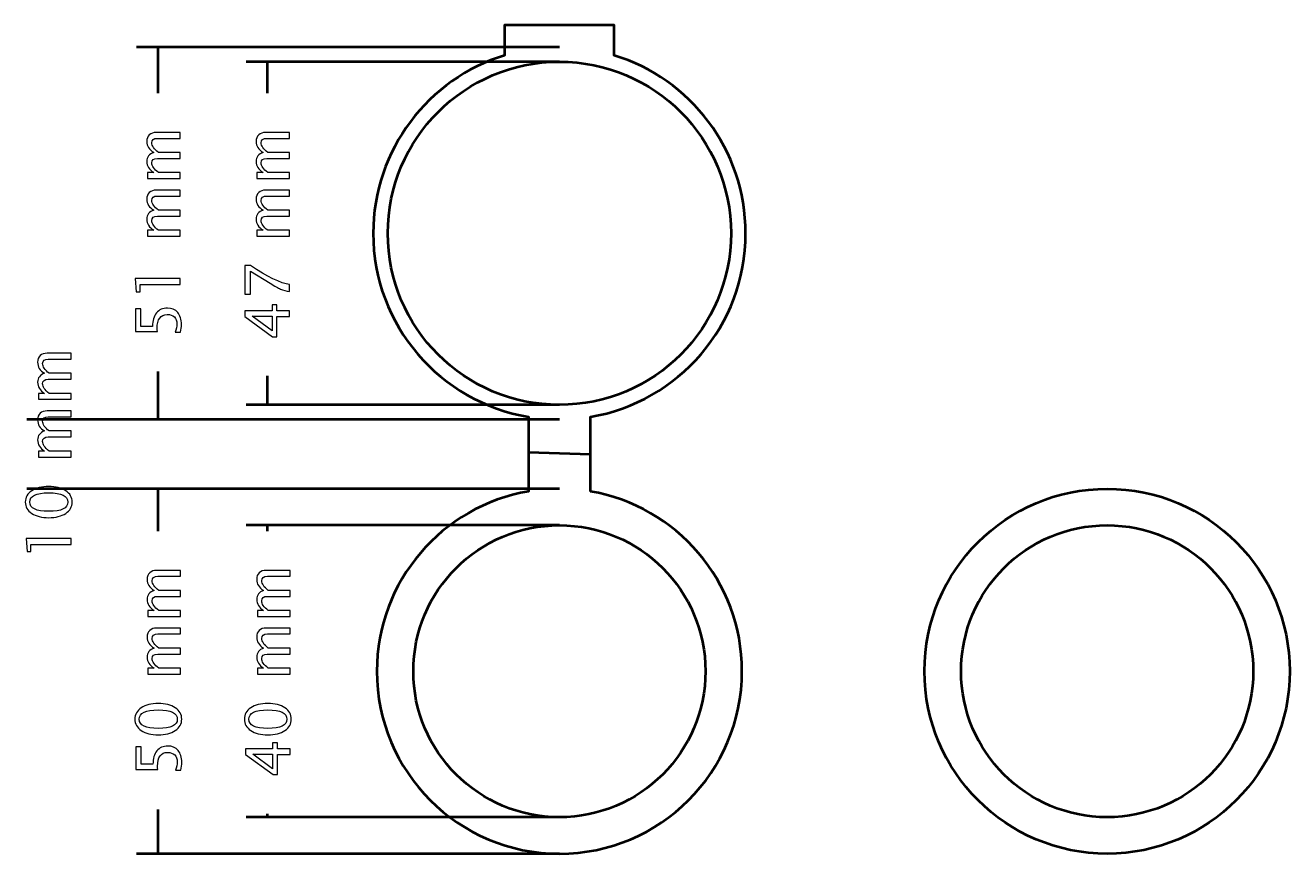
# Model space of a CAD drawing. Header units: centimetres. Extents: x -57 to 41, y -60 to 58.
# Drawn here: x -55.31 to -38, y -33.1 to -21.75 of the extents above; entities that cross this region are included whole.
import ezdxf

# ---------------------------------------------------------------- set-up
doc = ezdxf.new("R2010")
doc.units = ezdxf.units.CM
doc.header["$MEASUREMENT"] = 0
doc.layers.add('Layer 1', color=7, linetype='Continuous')

msp = doc.modelspace()

# ---------------------------------------------------------------- linework, layer by layer
at = {"layer": 'Layer 1', "lineweight": 53}
for centre, major_axis in [((-47.99999, -24.60001), (0, 2.35001)), ((-40.49999, -30.60001), (0, 2.50001)), ((-47.99999, -30.60001), (0, 2.00001)), ((-40.49999, -30.60001), (0, 2.00001))]:
    msp.add_ellipse(centre, major_axis=major_axis, ratio=1, dxfattribs=at)
msp.add_open_spline([(-47.575, -28.13614), (-46.39675, -28.33795), (-45.5, -29.36418), (-45.5, -30.6), (-45.5, -30.6), (-45.5, -31.98071), (-46.61929, -33.1), (-48, -33.1), (-48, -33.1), (-49.38071, -33.1), (-50.5, -31.98071), (-50.5, -30.6), (-50.5, -30.6), (-50.5, -29.36418), (-49.60325, -28.33795), (-48.425, -28.13614), (-48.425, -28.13614), (-48.425, -28.13614), (-48.425, -27.11454), (-48.425, -27.11454), (-48.425, -27.11454), (-49.631, -26.91218), (-50.55, -25.8635), (-50.55, -24.6), (-50.55, -24.6), (-50.55, -23.45271), (-49.79228, -22.48247), (-48.75, -22.16218), (-48.75, -22.16218), (-48.75, -22.16218), (-48.75, -21.75), (-48.75, -21.75), (-48.75, -21.75), (-48.75, -21.75), (-47.25, -21.75), (-47.25, -21.75), (-47.25, -21.75), (-47.25, -21.75), (-47.25, -22.16218), (-47.25, -22.16218), (-47.25, -22.16218), (-46.20772, -22.48247), (-45.45, -23.45271), (-45.45, -24.6), (-45.45, -24.6), (-45.45, -25.8635), (-46.369, -26.91218), (-47.575, -27.11454), (-47.575, -27.11454), (-47.575, -27.11454), (-47.575, -28.13614), (-47.575, -28.13614)], degree=3, knots=[0, 0, 0, 0, 0.07142857, 0.07142857, 0.07142857, 0.07142857, 0.14285714, 0.14285714, 0.14285714, 0.14285714, 0.21428571, 0.21428571, 0.21428571, 0.21428571, 0.28571429, 0.28571429, 0.28571429, 0.28571429, 0.35714286, 0.35714286, 0.35714286, 0.35714286, 0.42857143, 0.42857143, 0.42857143, 0.42857143, 0.5, 0.5, 0.5, 0.5, 0.57142857, 0.57142857, 0.57142857, 0.57142857, 0.64285714, 0.64285714, 0.64285714, 0.64285714, 0.71428571, 0.71428571, 0.71428571, 0.71428571, 0.78571429, 0.78571429, 0.78571429, 0.78571429, 0.85714286, 0.85714286, 0.85714286, 0.85714286, 1, 1, 1, 1], dxfattribs=at)
for points in [[(-48, -22.05), (-48, -22.05), (-53.79106, -22.05), (-53.79106, -22.05)], [(-53.5, -22.05), (-53.5, -22.05), (-53.5, -22.68137), (-53.5, -22.68137)], [(-48, -22.25), (-48, -22.25), (-52.29106, -22.25), (-52.29106, -22.25)], [(-52, -22.25), (-52, -22.25), (-52, -22.68137), (-52, -22.68137)], [(-53.5, -26.49296), (-53.5, -26.49296), (-53.5, -27.15), (-53.5, -27.15)], [(-52, -26.55307), (-52, -26.55307), (-52, -26.95), (-52, -26.95)], [(-48, -26.95), (-48, -26.95), (-52.29106, -26.95), (-52.29106, -26.95)], [(-48, -27.15), (-48, -27.15), (-55.29106, -27.15), (-55.29106, -27.15)], [(-55, -27.15), (-55, -27.15), (-55, -27.15), (-55, -27.15)], [(-48, -27.15), (-48, -27.15), (-53.79106, -27.15), (-53.79106, -27.15)], [(-48.425, -27.6), (-48.425, -27.6), (-47.575, -27.62534), (-47.575, -27.62534)], [(-48, -28.1), (-48, -28.1), (-55.29106, -28.1), (-55.29106, -28.1)], [(-55, -28.1), (-55, -28.1), (-55, -28.1), (-55, -28.1)], [(-48, -28.1), (-48, -28.1), (-53.79106, -28.1), (-53.79106, -28.1)], [(-53.5, -28.1), (-53.5, -28.1), (-53.5, -28.68137), (-53.5, -28.68137)], [(-48, -28.6), (-48, -28.6), (-52.29106, -28.6), (-52.29106, -28.6)], [(-52, -28.6), (-52, -28.6), (-52, -28.68137), (-52, -28.68137)], [(-53.5, -32.49296), (-53.5, -32.49296), (-53.5, -33.1), (-53.5, -33.1)], [(-48, -32.6), (-48, -32.6), (-52.29106, -32.6), (-52.29106, -32.6)], [(-52, -32.55307), (-52, -32.55307), (-52, -32.6), (-52, -32.6)], [(-48, -33.1), (-48, -33.1), (-53.79106, -33.1), (-53.79106, -33.1)]]:
    msp.add_open_spline(points, degree=3, dxfattribs=at)
at = {"layer": 'Layer 1'}
for points, knots in [([(-53.19139, -23.84943), (-53.19139, -23.84943), (-53.64013, -23.84943), (-53.64013, -23.84943), (-53.64013, -23.84943), (-53.64013, -23.84943), (-53.64013, -23.76815), (-53.64013, -23.76815), (-53.64013, -23.76815), (-53.64013, -23.76815), (-53.55532, -23.76815), (-53.55532, -23.76815), (-53.55532, -23.76815), (-53.61811, -23.7285), (-53.64944, -23.6777), (-53.64944, -23.61547), (-53.64944, -23.61547), (-53.64944, -23.55549), (-53.61811, -23.51471), (-53.55532, -23.49298), (-53.55532, -23.49298), (-53.61868, -23.45446), (-53.65029, -23.40422), (-53.65029, -23.34256), (-53.65029, -23.34256), (-53.65029, -23.30319), (-53.63871, -23.27257), (-53.61543, -23.25069), (-53.61543, -23.25069), (-53.59215, -23.22882), (-53.55955, -23.21781), (-53.51764, -23.21781), (-53.51764, -23.21781), (-53.51764, -23.21781), (-53.19139, -23.21781), (-53.19139, -23.21781), (-53.19139, -23.21781), (-53.19139, -23.21781), (-53.19139, -23.29909), (-53.19139, -23.29909), (-53.19139, -23.29909), (-53.19139, -23.29909), (-53.50423, -23.29909), (-53.50423, -23.29909), (-53.50423, -23.29909), (-53.55532, -23.29909), (-53.58086, -23.31941), (-53.58086, -23.36005), (-53.58086, -23.36005), (-53.58086, -23.40225), (-53.55108, -23.44656), (-53.49139, -23.49298), (-53.49139, -23.49298), (-53.49139, -23.49298), (-53.19139, -23.49298), (-53.19139, -23.49298), (-53.19139, -23.49298), (-53.19139, -23.49298), (-53.19139, -23.57426), (-53.19139, -23.57426), (-53.19139, -23.57426), (-53.19139, -23.57426), (-53.50452, -23.57426), (-53.50452, -23.57426), (-53.50452, -23.57426), (-53.55602, -23.57426), (-53.5817, -23.59486), (-53.5817, -23.63621), (-53.5817, -23.63621), (-53.5817, -23.67727), (-53.55179, -23.7213), (-53.49182, -23.76815), (-53.49182, -23.76815), (-53.49182, -23.76815), (-53.19139, -23.76815), (-53.19139, -23.76815), (-53.19139, -23.76815), (-53.19139, -23.76815), (-53.19139, -23.84943), (-53.19139, -23.84943)], [0, 0, 0, 0, 0.04761905, 0.04761905, 0.04761905, 0.04761905, 0.0952381, 0.0952381, 0.0952381, 0.0952381, 0.14285714, 0.14285714, 0.14285714, 0.14285714, 0.19047619, 0.19047619, 0.19047619, 0.19047619, 0.23809524, 0.23809524, 0.23809524, 0.23809524, 0.28571429, 0.28571429, 0.28571429, 0.28571429, 0.33333333, 0.33333333, 0.33333333, 0.33333333, 0.38095238, 0.38095238, 0.38095238, 0.38095238, 0.42857143, 0.42857143, 0.42857143, 0.42857143, 0.47619048, 0.47619048, 0.47619048, 0.47619048, 0.52380952, 0.52380952, 0.52380952, 0.52380952, 0.57142857, 0.57142857, 0.57142857, 0.57142857, 0.61904762, 0.61904762, 0.61904762, 0.61904762, 0.66666667, 0.66666667, 0.66666667, 0.66666667, 0.71428571, 0.71428571, 0.71428571, 0.71428571, 0.76190476, 0.76190476, 0.76190476, 0.76190476, 0.80952381, 0.80952381, 0.80952381, 0.80952381, 0.85714286, 0.85714286, 0.85714286, 0.85714286, 0.9047619, 0.9047619, 0.9047619, 0.9047619, 1, 1, 1, 1]), ([(-51.69393, -23.84943), (-51.69393, -23.84943), (-52.14267, -23.84943), (-52.14267, -23.84943), (-52.14267, -23.84943), (-52.14267, -23.84943), (-52.14267, -23.76815), (-52.14267, -23.76815), (-52.14267, -23.76815), (-52.14267, -23.76815), (-52.05786, -23.76815), (-52.05786, -23.76815), (-52.05786, -23.76815), (-52.12065, -23.7285), (-52.15198, -23.6777), (-52.15198, -23.61547), (-52.15198, -23.61547), (-52.15198, -23.55549), (-52.12065, -23.51471), (-52.05786, -23.49298), (-52.05786, -23.49298), (-52.12122, -23.45446), (-52.15283, -23.40422), (-52.15283, -23.34256), (-52.15283, -23.34256), (-52.15283, -23.30319), (-52.14125, -23.27257), (-52.11797, -23.25069), (-52.11797, -23.25069), (-52.09469, -23.22882), (-52.06209, -23.21781), (-52.02018, -23.21781), (-52.02018, -23.21781), (-52.02018, -23.21781), (-51.69393, -23.21781), (-51.69393, -23.21781), (-51.69393, -23.21781), (-51.69393, -23.21781), (-51.69393, -23.29909), (-51.69393, -23.29909), (-51.69393, -23.29909), (-51.69393, -23.29909), (-52.00677, -23.29909), (-52.00677, -23.29909), (-52.00677, -23.29909), (-52.05786, -23.29909), (-52.0834, -23.31941), (-52.0834, -23.36005), (-52.0834, -23.36005), (-52.0834, -23.40225), (-52.05362, -23.44656), (-51.99393, -23.49298), (-51.99393, -23.49298), (-51.99393, -23.49298), (-51.69393, -23.49298), (-51.69393, -23.49298), (-51.69393, -23.49298), (-51.69393, -23.49298), (-51.69393, -23.57426), (-51.69393, -23.57426), (-51.69393, -23.57426), (-51.69393, -23.57426), (-52.00706, -23.57426), (-52.00706, -23.57426), (-52.00706, -23.57426), (-52.05856, -23.57426), (-52.08424, -23.59486), (-52.08424, -23.63621), (-52.08424, -23.63621), (-52.08424, -23.67727), (-52.05433, -23.7213), (-51.99436, -23.76815), (-51.99436, -23.76815), (-51.99436, -23.76815), (-51.69393, -23.76815), (-51.69393, -23.76815), (-51.69393, -23.76815), (-51.69393, -23.76815), (-51.69393, -23.84943), (-51.69393, -23.84943)], [0, 0, 0, 0, 0.04761905, 0.04761905, 0.04761905, 0.04761905, 0.0952381, 0.0952381, 0.0952381, 0.0952381, 0.14285714, 0.14285714, 0.14285714, 0.14285714, 0.19047619, 0.19047619, 0.19047619, 0.19047619, 0.23809524, 0.23809524, 0.23809524, 0.23809524, 0.28571429, 0.28571429, 0.28571429, 0.28571429, 0.33333333, 0.33333333, 0.33333333, 0.33333333, 0.38095238, 0.38095238, 0.38095238, 0.38095238, 0.42857143, 0.42857143, 0.42857143, 0.42857143, 0.47619048, 0.47619048, 0.47619048, 0.47619048, 0.52380952, 0.52380952, 0.52380952, 0.52380952, 0.57142857, 0.57142857, 0.57142857, 0.57142857, 0.61904762, 0.61904762, 0.61904762, 0.61904762, 0.66666667, 0.66666667, 0.66666667, 0.66666667, 0.71428571, 0.71428571, 0.71428571, 0.71428571, 0.76190476, 0.76190476, 0.76190476, 0.76190476, 0.80952381, 0.80952381, 0.80952381, 0.80952381, 0.85714286, 0.85714286, 0.85714286, 0.85714286, 0.9047619, 0.9047619, 0.9047619, 0.9047619, 1, 1, 1, 1]), ([(-53.19139, -24.63994), (-53.19139, -24.63994), (-53.64013, -24.63994), (-53.64013, -24.63994), (-53.64013, -24.63994), (-53.64013, -24.63994), (-53.64013, -24.55866), (-53.64013, -24.55866), (-53.64013, -24.55866), (-53.64013, -24.55866), (-53.55532, -24.55866), (-53.55532, -24.55866), (-53.55532, -24.55866), (-53.61811, -24.51901), (-53.64944, -24.46821), (-53.64944, -24.40598), (-53.64944, -24.40598), (-53.64944, -24.346), (-53.61811, -24.30522), (-53.55532, -24.28349), (-53.55532, -24.28349), (-53.61868, -24.24497), (-53.65029, -24.19473), (-53.65029, -24.13307), (-53.65029, -24.13307), (-53.65029, -24.0937), (-53.63871, -24.06308), (-53.61543, -24.0412), (-53.61543, -24.0412), (-53.59215, -24.01933), (-53.55955, -24.00832), (-53.51764, -24.00832), (-53.51764, -24.00832), (-53.51764, -24.00832), (-53.19139, -24.00832), (-53.19139, -24.00832), (-53.19139, -24.00832), (-53.19139, -24.00832), (-53.19139, -24.0896), (-53.19139, -24.0896), (-53.19139, -24.0896), (-53.19139, -24.0896), (-53.50423, -24.0896), (-53.50423, -24.0896), (-53.50423, -24.0896), (-53.55532, -24.0896), (-53.58086, -24.10992), (-53.58086, -24.15056), (-53.58086, -24.15056), (-53.58086, -24.19276), (-53.55108, -24.23707), (-53.49139, -24.28349), (-53.49139, -24.28349), (-53.49139, -24.28349), (-53.19139, -24.28349), (-53.19139, -24.28349), (-53.19139, -24.28349), (-53.19139, -24.28349), (-53.19139, -24.36477), (-53.19139, -24.36477), (-53.19139, -24.36477), (-53.19139, -24.36477), (-53.50452, -24.36477), (-53.50452, -24.36477), (-53.50452, -24.36477), (-53.55602, -24.36477), (-53.5817, -24.38537), (-53.5817, -24.42672), (-53.5817, -24.42672), (-53.5817, -24.46778), (-53.55179, -24.51181), (-53.49182, -24.55866), (-53.49182, -24.55866), (-53.49182, -24.55866), (-53.19139, -24.55866), (-53.19139, -24.55866), (-53.19139, -24.55866), (-53.19139, -24.55866), (-53.19139, -24.63994), (-53.19139, -24.63994)], [0, 0, 0, 0, 0.04761905, 0.04761905, 0.04761905, 0.04761905, 0.0952381, 0.0952381, 0.0952381, 0.0952381, 0.14285714, 0.14285714, 0.14285714, 0.14285714, 0.19047619, 0.19047619, 0.19047619, 0.19047619, 0.23809524, 0.23809524, 0.23809524, 0.23809524, 0.28571429, 0.28571429, 0.28571429, 0.28571429, 0.33333333, 0.33333333, 0.33333333, 0.33333333, 0.38095238, 0.38095238, 0.38095238, 0.38095238, 0.42857143, 0.42857143, 0.42857143, 0.42857143, 0.47619048, 0.47619048, 0.47619048, 0.47619048, 0.52380952, 0.52380952, 0.52380952, 0.52380952, 0.57142857, 0.57142857, 0.57142857, 0.57142857, 0.61904762, 0.61904762, 0.61904762, 0.61904762, 0.66666667, 0.66666667, 0.66666667, 0.66666667, 0.71428571, 0.71428571, 0.71428571, 0.71428571, 0.76190476, 0.76190476, 0.76190476, 0.76190476, 0.80952381, 0.80952381, 0.80952381, 0.80952381, 0.85714286, 0.85714286, 0.85714286, 0.85714286, 0.9047619, 0.9047619, 0.9047619, 0.9047619, 1, 1, 1, 1]), ([(-51.69393, -24.63994), (-51.69393, -24.63994), (-52.14267, -24.63994), (-52.14267, -24.63994), (-52.14267, -24.63994), (-52.14267, -24.63994), (-52.14267, -24.55866), (-52.14267, -24.55866), (-52.14267, -24.55866), (-52.14267, -24.55866), (-52.05786, -24.55866), (-52.05786, -24.55866), (-52.05786, -24.55866), (-52.12065, -24.51901), (-52.15198, -24.46821), (-52.15198, -24.40598), (-52.15198, -24.40598), (-52.15198, -24.346), (-52.12065, -24.30522), (-52.05786, -24.28349), (-52.05786, -24.28349), (-52.12122, -24.24497), (-52.15283, -24.19473), (-52.15283, -24.13307), (-52.15283, -24.13307), (-52.15283, -24.0937), (-52.14125, -24.06308), (-52.11797, -24.0412), (-52.11797, -24.0412), (-52.09469, -24.01933), (-52.06209, -24.00832), (-52.02018, -24.00832), (-52.02018, -24.00832), (-52.02018, -24.00832), (-51.69393, -24.00832), (-51.69393, -24.00832), (-51.69393, -24.00832), (-51.69393, -24.00832), (-51.69393, -24.0896), (-51.69393, -24.0896), (-51.69393, -24.0896), (-51.69393, -24.0896), (-52.00677, -24.0896), (-52.00677, -24.0896), (-52.00677, -24.0896), (-52.05786, -24.0896), (-52.0834, -24.10992), (-52.0834, -24.15056), (-52.0834, -24.15056), (-52.0834, -24.19276), (-52.05362, -24.23707), (-51.99393, -24.28349), (-51.99393, -24.28349), (-51.99393, -24.28349), (-51.69393, -24.28349), (-51.69393, -24.28349), (-51.69393, -24.28349), (-51.69393, -24.28349), (-51.69393, -24.36477), (-51.69393, -24.36477), (-51.69393, -24.36477), (-51.69393, -24.36477), (-52.00706, -24.36477), (-52.00706, -24.36477), (-52.00706, -24.36477), (-52.05856, -24.36477), (-52.08424, -24.38537), (-52.08424, -24.42672), (-52.08424, -24.42672), (-52.08424, -24.46778), (-52.05433, -24.51181), (-51.99436, -24.55866), (-51.99436, -24.55866), (-51.99436, -24.55866), (-51.69393, -24.55866), (-51.69393, -24.55866), (-51.69393, -24.55866), (-51.69393, -24.55866), (-51.69393, -24.63994), (-51.69393, -24.63994)], [0, 0, 0, 0, 0.04761905, 0.04761905, 0.04761905, 0.04761905, 0.0952381, 0.0952381, 0.0952381, 0.0952381, 0.14285714, 0.14285714, 0.14285714, 0.14285714, 0.19047619, 0.19047619, 0.19047619, 0.19047619, 0.23809524, 0.23809524, 0.23809524, 0.23809524, 0.28571429, 0.28571429, 0.28571429, 0.28571429, 0.33333333, 0.33333333, 0.33333333, 0.33333333, 0.38095238, 0.38095238, 0.38095238, 0.38095238, 0.42857143, 0.42857143, 0.42857143, 0.42857143, 0.47619048, 0.47619048, 0.47619048, 0.47619048, 0.52380952, 0.52380952, 0.52380952, 0.52380952, 0.57142857, 0.57142857, 0.57142857, 0.57142857, 0.61904762, 0.61904762, 0.61904762, 0.61904762, 0.66666667, 0.66666667, 0.66666667, 0.66666667, 0.71428571, 0.71428571, 0.71428571, 0.71428571, 0.76190476, 0.76190476, 0.76190476, 0.76190476, 0.80952381, 0.80952381, 0.80952381, 0.80952381, 0.85714286, 0.85714286, 0.85714286, 0.85714286, 0.9047619, 0.9047619, 0.9047619, 0.9047619, 1, 1, 1, 1]), ([(-51.69393, -25.39743), (-51.74163, -25.38953), (-51.78297, -25.3781), (-51.81768, -25.36342), (-51.81768, -25.36342), (-51.8524, -25.34875), (-51.90009, -25.32264), (-51.96091, -25.28539), (-51.96091, -25.28539), (-51.96091, -25.28539), (-52.22987, -25.11888), (-52.22987, -25.11888), (-52.22987, -25.11888), (-52.22987, -25.11888), (-52.22987, -25.43299), (-52.22987, -25.43299), (-52.22987, -25.43299), (-52.22987, -25.43299), (-52.30607, -25.43299), (-52.30607, -25.43299), (-52.30607, -25.43299), (-52.30607, -25.43299), (-52.30607, -25.04013), (-52.30607, -25.04013), (-52.30607, -25.04013), (-52.30607, -25.04013), (-52.22987, -25.04013), (-52.22987, -25.04013), (-52.22987, -25.04013), (-51.99845, -25.19691), (-51.8198, -25.28468), (-51.69393, -25.30345), (-51.69393, -25.30345), (-51.69393, -25.30345), (-51.69393, -25.39743), (-51.69393, -25.39743)], [0, 0, 0, 0, 0.1, 0.1, 0.1, 0.1, 0.2, 0.2, 0.2, 0.2, 0.3, 0.3, 0.3, 0.3, 0.4, 0.4, 0.4, 0.4, 0.5, 0.5, 0.5, 0.5, 0.6, 0.6, 0.6, 0.6, 0.7, 0.7, 0.7, 0.7, 0.8, 0.8, 0.8, 0.8, 1, 1, 1, 1]), ([(-53.19139, -25.3026), (-53.19139, -25.3026), (-53.74257, -25.3026), (-53.74257, -25.3026), (-53.74257, -25.3026), (-53.74257, -25.3026), (-53.74257, -25.39997), (-53.74257, -25.39997), (-53.74257, -25.39997), (-53.74257, -25.39997), (-53.79337, -25.39997), (-53.79337, -25.39997), (-53.79337, -25.39997), (-53.79337, -25.39997), (-53.80861, -25.22132), (-53.80861, -25.22132), (-53.80861, -25.22132), (-53.80861, -25.22132), (-53.19139, -25.22132), (-53.19139, -25.22132), (-53.19139, -25.22132), (-53.19139, -25.22132), (-53.19139, -25.3026), (-53.19139, -25.3026)], [0, 0, 0, 0, 0.14285714, 0.14285714, 0.14285714, 0.14285714, 0.28571429, 0.28571429, 0.28571429, 0.28571429, 0.42857143, 0.42857143, 0.42857143, 0.42857143, 0.57142857, 0.57142857, 0.57142857, 0.57142857, 0.71428571, 0.71428571, 0.71428571, 0.71428571, 1, 1, 1, 1]), ([(-51.69393, -25.74062), (-51.69393, -25.74062), (-51.8675, -25.74062), (-51.8675, -25.74062), (-51.8675, -25.74062), (-51.8675, -25.74062), (-51.8675, -26.01663), (-51.8675, -26.01663), (-51.8675, -26.01663), (-51.8675, -26.01663), (-51.9293, -26.01663), (-51.9293, -26.01663), (-51.9293, -26.01663), (-51.9293, -26.01663), (-52.30607, -25.74062), (-52.30607, -25.74062), (-52.30607, -25.74062), (-52.30607, -25.74062), (-52.30607, -25.66442), (-52.30607, -25.66442), (-52.30607, -25.66442), (-52.30607, -25.66442), (-51.93438, -25.66442), (-51.93438, -25.66442), (-51.93438, -25.66442), (-51.93438, -25.66442), (-51.93438, -25.58229), (-51.93438, -25.58229), (-51.93438, -25.58229), (-51.93438, -25.58229), (-51.8675, -25.58229), (-51.8675, -25.58229), (-51.8675, -25.58229), (-51.8675, -25.58229), (-51.8675, -25.66442), (-51.8675, -25.66442), (-51.8675, -25.66442), (-51.8675, -25.66442), (-51.69393, -25.66442), (-51.69393, -25.66442), (-51.69393, -25.66442), (-51.69393, -25.66442), (-51.69393, -25.74062), (-51.69393, -25.74062)], [0, 0, 0, 0, 0.08333333, 0.08333333, 0.08333333, 0.08333333, 0.16666667, 0.16666667, 0.16666667, 0.16666667, 0.25, 0.25, 0.25, 0.25, 0.33333333, 0.33333333, 0.33333333, 0.33333333, 0.41666667, 0.41666667, 0.41666667, 0.41666667, 0.5, 0.5, 0.5, 0.5, 0.58333333, 0.58333333, 0.58333333, 0.58333333, 0.66666667, 0.66666667, 0.66666667, 0.66666667, 0.75, 0.75, 0.75, 0.75, 0.83333333, 0.83333333, 0.83333333, 0.83333333, 1, 1, 1, 1]), ([(-53.18885, -25.95652), (-53.18885, -25.95652), (-53.26166, -25.95652), (-53.26166, -25.95652), (-53.26166, -25.95652), (-53.24529, -25.91602), (-53.23711, -25.87763), (-53.23711, -25.84095), (-53.23711, -25.84095), (-53.23711, -25.80087), (-53.24896, -25.76926), (-53.27267, -25.74626), (-53.27267, -25.74626), (-53.29638, -25.72326), (-53.32897, -25.71183), (-53.37046, -25.71183), (-53.37046, -25.71183), (-53.41505, -25.71183), (-53.4492, -25.72806), (-53.47277, -25.76051), (-53.47277, -25.76051), (-53.49633, -25.79297), (-53.50804, -25.83996), (-53.50804, -25.90134), (-53.50804, -25.90134), (-53.50804, -25.91559), (-53.50706, -25.93069), (-53.50508, -25.94636), (-53.50508, -25.94636), (-53.50508, -25.94636), (-53.80353, -25.94636), (-53.80353, -25.94636), (-53.80353, -25.94636), (-53.80353, -25.94636), (-53.80353, -25.63647), (-53.80353, -25.63647), (-53.80353, -25.63647), (-53.80353, -25.63647), (-53.73241, -25.63647), (-53.73241, -25.63647), (-53.73241, -25.63647), (-53.73241, -25.63647), (-53.73241, -25.87524), (-53.73241, -25.87524), (-53.73241, -25.87524), (-53.73241, -25.87524), (-53.5707, -25.87524), (-53.5707, -25.87524), (-53.5707, -25.87524), (-53.5707, -25.7965), (-53.55264, -25.73511), (-53.51651, -25.69094), (-53.51651, -25.69094), (-53.48053, -25.64678), (-53.43057, -25.62462), (-53.36665, -25.62462), (-53.36665, -25.62462), (-53.3071, -25.62462), (-53.26053, -25.64466), (-53.22681, -25.68474), (-53.22681, -25.68474), (-53.19308, -25.72481), (-53.17615, -25.78013), (-53.17615, -25.85068), (-53.17615, -25.85068), (-53.17615, -25.88215), (-53.18038, -25.91743), (-53.18885, -25.95652)], [0, 0, 0, 0, 0.05555556, 0.05555556, 0.05555556, 0.05555556, 0.11111111, 0.11111111, 0.11111111, 0.11111111, 0.16666667, 0.16666667, 0.16666667, 0.16666667, 0.22222222, 0.22222222, 0.22222222, 0.22222222, 0.27777778, 0.27777778, 0.27777778, 0.27777778, 0.33333333, 0.33333333, 0.33333333, 0.33333333, 0.38888889, 0.38888889, 0.38888889, 0.38888889, 0.44444444, 0.44444444, 0.44444444, 0.44444444, 0.5, 0.5, 0.5, 0.5, 0.55555556, 0.55555556, 0.55555556, 0.55555556, 0.61111111, 0.61111111, 0.61111111, 0.61111111, 0.66666667, 0.66666667, 0.66666667, 0.66666667, 0.72222222, 0.72222222, 0.72222222, 0.72222222, 0.77777778, 0.77777778, 0.77777778, 0.77777778, 0.83333333, 0.83333333, 0.83333333, 0.83333333, 0.88888889, 0.88888889, 0.88888889, 0.88888889, 1, 1, 1, 1]), ([(-51.93438, -25.93634), (-51.93438, -25.93634), (-51.93438, -25.73554), (-51.93438, -25.73554), (-51.93438, -25.73554), (-51.93438, -25.73554), (-52.2056, -25.73554), (-52.2056, -25.73554), (-52.2056, -25.73554), (-52.2056, -25.73554), (-51.93438, -25.93634), (-51.93438, -25.93634)], [0, 0, 0, 0, 0.25, 0.25, 0.25, 0.25, 0.5, 0.5, 0.5, 0.5, 1, 1, 1, 1]), ([(-54.68631, -26.87443), (-54.68631, -26.87443), (-55.13505, -26.87443), (-55.13505, -26.87443), (-55.13505, -26.87443), (-55.13505, -26.87443), (-55.13505, -26.79315), (-55.13505, -26.79315), (-55.13505, -26.79315), (-55.13505, -26.79315), (-55.05024, -26.79315), (-55.05024, -26.79315), (-55.05024, -26.79315), (-55.11303, -26.7535), (-55.14436, -26.7027), (-55.14436, -26.64047), (-55.14436, -26.64047), (-55.14436, -26.58049), (-55.11303, -26.53971), (-55.05024, -26.51798), (-55.05024, -26.51798), (-55.1136, -26.47946), (-55.14521, -26.42922), (-55.14521, -26.36756), (-55.14521, -26.36756), (-55.14521, -26.32819), (-55.13363, -26.29757), (-55.11035, -26.27569), (-55.11035, -26.27569), (-55.08707, -26.25382), (-55.05447, -26.24281), (-55.01256, -26.24281), (-55.01256, -26.24281), (-55.01256, -26.24281), (-54.68631, -26.24281), (-54.68631, -26.24281), (-54.68631, -26.24281), (-54.68631, -26.24281), (-54.68631, -26.32409), (-54.68631, -26.32409), (-54.68631, -26.32409), (-54.68631, -26.32409), (-54.99915, -26.32409), (-54.99915, -26.32409), (-54.99915, -26.32409), (-55.05024, -26.32409), (-55.07578, -26.34441), (-55.07578, -26.38505), (-55.07578, -26.38505), (-55.07578, -26.42725), (-55.046, -26.47156), (-54.98631, -26.51798), (-54.98631, -26.51798), (-54.98631, -26.51798), (-54.68631, -26.51798), (-54.68631, -26.51798), (-54.68631, -26.51798), (-54.68631, -26.51798), (-54.68631, -26.59926), (-54.68631, -26.59926), (-54.68631, -26.59926), (-54.68631, -26.59926), (-54.99944, -26.59926), (-54.99944, -26.59926), (-54.99944, -26.59926), (-55.05094, -26.59926), (-55.07662, -26.61986), (-55.07662, -26.66121), (-55.07662, -26.66121), (-55.07662, -26.70227), (-55.04671, -26.7463), (-54.98674, -26.79315), (-54.98674, -26.79315), (-54.98674, -26.79315), (-54.68631, -26.79315), (-54.68631, -26.79315), (-54.68631, -26.79315), (-54.68631, -26.79315), (-54.68631, -26.87443), (-54.68631, -26.87443)], [0, 0, 0, 0, 0.04761905, 0.04761905, 0.04761905, 0.04761905, 0.0952381, 0.0952381, 0.0952381, 0.0952381, 0.14285714, 0.14285714, 0.14285714, 0.14285714, 0.19047619, 0.19047619, 0.19047619, 0.19047619, 0.23809524, 0.23809524, 0.23809524, 0.23809524, 0.28571429, 0.28571429, 0.28571429, 0.28571429, 0.33333333, 0.33333333, 0.33333333, 0.33333333, 0.38095238, 0.38095238, 0.38095238, 0.38095238, 0.42857143, 0.42857143, 0.42857143, 0.42857143, 0.47619048, 0.47619048, 0.47619048, 0.47619048, 0.52380952, 0.52380952, 0.52380952, 0.52380952, 0.57142857, 0.57142857, 0.57142857, 0.57142857, 0.61904762, 0.61904762, 0.61904762, 0.61904762, 0.66666667, 0.66666667, 0.66666667, 0.66666667, 0.71428571, 0.71428571, 0.71428571, 0.71428571, 0.76190476, 0.76190476, 0.76190476, 0.76190476, 0.80952381, 0.80952381, 0.80952381, 0.80952381, 0.85714286, 0.85714286, 0.85714286, 0.85714286, 0.9047619, 0.9047619, 0.9047619, 0.9047619, 1, 1, 1, 1]), ([(-54.68631, -27.66494), (-54.68631, -27.66494), (-55.13505, -27.66494), (-55.13505, -27.66494), (-55.13505, -27.66494), (-55.13505, -27.66494), (-55.13505, -27.58366), (-55.13505, -27.58366), (-55.13505, -27.58366), (-55.13505, -27.58366), (-55.05024, -27.58366), (-55.05024, -27.58366), (-55.05024, -27.58366), (-55.11303, -27.54401), (-55.14436, -27.49321), (-55.14436, -27.43098), (-55.14436, -27.43098), (-55.14436, -27.371), (-55.11303, -27.33022), (-55.05024, -27.30849), (-55.05024, -27.30849), (-55.1136, -27.26997), (-55.14521, -27.21973), (-55.14521, -27.15807), (-55.14521, -27.15807), (-55.14521, -27.1187), (-55.13363, -27.08808), (-55.11035, -27.0662), (-55.11035, -27.0662), (-55.08707, -27.04433), (-55.05447, -27.03332), (-55.01256, -27.03332), (-55.01256, -27.03332), (-55.01256, -27.03332), (-54.68631, -27.03332), (-54.68631, -27.03332), (-54.68631, -27.03332), (-54.68631, -27.03332), (-54.68631, -27.1146), (-54.68631, -27.1146), (-54.68631, -27.1146), (-54.68631, -27.1146), (-54.99915, -27.1146), (-54.99915, -27.1146), (-54.99915, -27.1146), (-55.05024, -27.1146), (-55.07578, -27.13492), (-55.07578, -27.17556), (-55.07578, -27.17556), (-55.07578, -27.21776), (-55.046, -27.26207), (-54.98631, -27.30849), (-54.98631, -27.30849), (-54.98631, -27.30849), (-54.68631, -27.30849), (-54.68631, -27.30849), (-54.68631, -27.30849), (-54.68631, -27.30849), (-54.68631, -27.38977), (-54.68631, -27.38977), (-54.68631, -27.38977), (-54.68631, -27.38977), (-54.99944, -27.38977), (-54.99944, -27.38977), (-54.99944, -27.38977), (-55.05094, -27.38977), (-55.07662, -27.41037), (-55.07662, -27.45172), (-55.07662, -27.45172), (-55.07662, -27.49278), (-55.04671, -27.53681), (-54.98674, -27.58366), (-54.98674, -27.58366), (-54.98674, -27.58366), (-54.68631, -27.58366), (-54.68631, -27.58366), (-54.68631, -27.58366), (-54.68631, -27.58366), (-54.68631, -27.66494), (-54.68631, -27.66494)], [0, 0, 0, 0, 0.04761905, 0.04761905, 0.04761905, 0.04761905, 0.0952381, 0.0952381, 0.0952381, 0.0952381, 0.14285714, 0.14285714, 0.14285714, 0.14285714, 0.19047619, 0.19047619, 0.19047619, 0.19047619, 0.23809524, 0.23809524, 0.23809524, 0.23809524, 0.28571429, 0.28571429, 0.28571429, 0.28571429, 0.33333333, 0.33333333, 0.33333333, 0.33333333, 0.38095238, 0.38095238, 0.38095238, 0.38095238, 0.42857143, 0.42857143, 0.42857143, 0.42857143, 0.47619048, 0.47619048, 0.47619048, 0.47619048, 0.52380952, 0.52380952, 0.52380952, 0.52380952, 0.57142857, 0.57142857, 0.57142857, 0.57142857, 0.61904762, 0.61904762, 0.61904762, 0.61904762, 0.66666667, 0.66666667, 0.66666667, 0.66666667, 0.71428571, 0.71428571, 0.71428571, 0.71428571, 0.76190476, 0.76190476, 0.76190476, 0.76190476, 0.80952381, 0.80952381, 0.80952381, 0.80952381, 0.85714286, 0.85714286, 0.85714286, 0.85714286, 0.9047619, 0.9047619, 0.9047619, 0.9047619, 1, 1, 1, 1]), ([(-54.67107, -28.28188), (-54.67107, -28.34609), (-54.70056, -28.39788), (-54.75941, -28.43711), (-54.75941, -28.43711), (-54.81825, -28.47648), (-54.89586, -28.49609), (-54.99238, -28.49609), (-54.99238, -28.49609), (-55.0889, -28.49609), (-55.16651, -28.47648), (-55.22536, -28.43711), (-55.22536, -28.43711), (-55.2842, -28.39788), (-55.31369, -28.34609), (-55.31369, -28.28188), (-55.31369, -28.28188), (-55.31369, -28.21739), (-55.28434, -28.16561), (-55.22564, -28.12638), (-55.22564, -28.12638), (-55.16694, -28.08729), (-55.08918, -28.06767), (-54.99238, -28.06767), (-54.99238, -28.06767), (-54.89586, -28.06767), (-54.81825, -28.08729), (-54.75941, -28.12638), (-54.75941, -28.12638), (-54.70056, -28.16561), (-54.67107, -28.21739), (-54.67107, -28.28188)], [0, 0, 0, 0, 0.11111111, 0.11111111, 0.11111111, 0.11111111, 0.22222222, 0.22222222, 0.22222222, 0.22222222, 0.33333333, 0.33333333, 0.33333333, 0.33333333, 0.44444444, 0.44444444, 0.44444444, 0.44444444, 0.55555556, 0.55555556, 0.55555556, 0.55555556, 0.66666667, 0.66666667, 0.66666667, 0.66666667, 0.77777778, 0.77777778, 0.77777778, 0.77777778, 1, 1, 1, 1]), ([(-54.73203, -28.28202), (-54.73203, -28.19722), (-54.81881, -28.15488), (-54.99238, -28.15488), (-54.99238, -28.15488), (-55.16595, -28.15488), (-55.25273, -28.19722), (-55.25273, -28.28202), (-55.25273, -28.28202), (-55.25273, -28.36655), (-55.16595, -28.40888), (-54.99238, -28.40888), (-54.99238, -28.40888), (-54.81881, -28.40888), (-54.73203, -28.36655), (-54.73203, -28.28202)], [0, 0, 0, 0, 0.2, 0.2, 0.2, 0.2, 0.4, 0.4, 0.4, 0.4, 0.6, 0.6, 0.6, 0.6, 1, 1, 1, 1]), ([(-54.68631, -28.86298), (-54.68631, -28.86298), (-55.23749, -28.86298), (-55.23749, -28.86298), (-55.23749, -28.86298), (-55.23749, -28.86298), (-55.23749, -28.96035), (-55.23749, -28.96035), (-55.23749, -28.96035), (-55.23749, -28.96035), (-55.28829, -28.96035), (-55.28829, -28.96035), (-55.28829, -28.96035), (-55.28829, -28.96035), (-55.30353, -28.7817), (-55.30353, -28.7817), (-55.30353, -28.7817), (-55.30353, -28.7817), (-54.68631, -28.7817), (-54.68631, -28.7817), (-54.68631, -28.7817), (-54.68631, -28.7817), (-54.68631, -28.86298), (-54.68631, -28.86298)], [0, 0, 0, 0, 0.14285714, 0.14285714, 0.14285714, 0.14285714, 0.28571429, 0.28571429, 0.28571429, 0.28571429, 0.42857143, 0.42857143, 0.42857143, 0.42857143, 0.57142857, 0.57142857, 0.57142857, 0.57142857, 0.71428571, 0.71428571, 0.71428571, 0.71428571, 1, 1, 1, 1]), ([(-53.18631, -29.84943), (-53.18631, -29.84943), (-53.63505, -29.84943), (-53.63505, -29.84943), (-53.63505, -29.84943), (-53.63505, -29.84943), (-53.63505, -29.76815), (-53.63505, -29.76815), (-53.63505, -29.76815), (-53.63505, -29.76815), (-53.55024, -29.76815), (-53.55024, -29.76815), (-53.55024, -29.76815), (-53.61303, -29.7285), (-53.64436, -29.6777), (-53.64436, -29.61547), (-53.64436, -29.61547), (-53.64436, -29.55549), (-53.61303, -29.51471), (-53.55024, -29.49298), (-53.55024, -29.49298), (-53.6136, -29.45446), (-53.64521, -29.40422), (-53.64521, -29.34256), (-53.64521, -29.34256), (-53.64521, -29.30319), (-53.63363, -29.27257), (-53.61035, -29.25069), (-53.61035, -29.25069), (-53.58707, -29.22882), (-53.55447, -29.21781), (-53.51256, -29.21781), (-53.51256, -29.21781), (-53.51256, -29.21781), (-53.18631, -29.21781), (-53.18631, -29.21781), (-53.18631, -29.21781), (-53.18631, -29.21781), (-53.18631, -29.29909), (-53.18631, -29.29909), (-53.18631, -29.29909), (-53.18631, -29.29909), (-53.49915, -29.29909), (-53.49915, -29.29909), (-53.49915, -29.29909), (-53.55024, -29.29909), (-53.57578, -29.31941), (-53.57578, -29.36005), (-53.57578, -29.36005), (-53.57578, -29.40225), (-53.546, -29.44656), (-53.48631, -29.49298), (-53.48631, -29.49298), (-53.48631, -29.49298), (-53.18631, -29.49298), (-53.18631, -29.49298), (-53.18631, -29.49298), (-53.18631, -29.49298), (-53.18631, -29.57426), (-53.18631, -29.57426), (-53.18631, -29.57426), (-53.18631, -29.57426), (-53.49944, -29.57426), (-53.49944, -29.57426), (-53.49944, -29.57426), (-53.55094, -29.57426), (-53.57662, -29.59486), (-53.57662, -29.63621), (-53.57662, -29.63621), (-53.57662, -29.67727), (-53.54671, -29.7213), (-53.48674, -29.76815), (-53.48674, -29.76815), (-53.48674, -29.76815), (-53.18631, -29.76815), (-53.18631, -29.76815), (-53.18631, -29.76815), (-53.18631, -29.76815), (-53.18631, -29.84943), (-53.18631, -29.84943)], [0, 0, 0, 0, 0.04761905, 0.04761905, 0.04761905, 0.04761905, 0.0952381, 0.0952381, 0.0952381, 0.0952381, 0.14285714, 0.14285714, 0.14285714, 0.14285714, 0.19047619, 0.19047619, 0.19047619, 0.19047619, 0.23809524, 0.23809524, 0.23809524, 0.23809524, 0.28571429, 0.28571429, 0.28571429, 0.28571429, 0.33333333, 0.33333333, 0.33333333, 0.33333333, 0.38095238, 0.38095238, 0.38095238, 0.38095238, 0.42857143, 0.42857143, 0.42857143, 0.42857143, 0.47619048, 0.47619048, 0.47619048, 0.47619048, 0.52380952, 0.52380952, 0.52380952, 0.52380952, 0.57142857, 0.57142857, 0.57142857, 0.57142857, 0.61904762, 0.61904762, 0.61904762, 0.61904762, 0.66666667, 0.66666667, 0.66666667, 0.66666667, 0.71428571, 0.71428571, 0.71428571, 0.71428571, 0.76190476, 0.76190476, 0.76190476, 0.76190476, 0.80952381, 0.80952381, 0.80952381, 0.80952381, 0.85714286, 0.85714286, 0.85714286, 0.85714286, 0.9047619, 0.9047619, 0.9047619, 0.9047619, 1, 1, 1, 1]), ([(-51.68631, -29.84943), (-51.68631, -29.84943), (-52.13505, -29.84943), (-52.13505, -29.84943), (-52.13505, -29.84943), (-52.13505, -29.84943), (-52.13505, -29.76815), (-52.13505, -29.76815), (-52.13505, -29.76815), (-52.13505, -29.76815), (-52.05024, -29.76815), (-52.05024, -29.76815), (-52.05024, -29.76815), (-52.11303, -29.7285), (-52.14436, -29.6777), (-52.14436, -29.61547), (-52.14436, -29.61547), (-52.14436, -29.55549), (-52.11303, -29.51471), (-52.05024, -29.49298), (-52.05024, -29.49298), (-52.1136, -29.45446), (-52.14521, -29.40422), (-52.14521, -29.34256), (-52.14521, -29.34256), (-52.14521, -29.30319), (-52.13363, -29.27257), (-52.11035, -29.25069), (-52.11035, -29.25069), (-52.08707, -29.22882), (-52.05447, -29.21781), (-52.01256, -29.21781), (-52.01256, -29.21781), (-52.01256, -29.21781), (-51.68631, -29.21781), (-51.68631, -29.21781), (-51.68631, -29.21781), (-51.68631, -29.21781), (-51.68631, -29.29909), (-51.68631, -29.29909), (-51.68631, -29.29909), (-51.68631, -29.29909), (-51.99915, -29.29909), (-51.99915, -29.29909), (-51.99915, -29.29909), (-52.05024, -29.29909), (-52.07578, -29.31941), (-52.07578, -29.36005), (-52.07578, -29.36005), (-52.07578, -29.40225), (-52.046, -29.44656), (-51.98631, -29.49298), (-51.98631, -29.49298), (-51.98631, -29.49298), (-51.68631, -29.49298), (-51.68631, -29.49298), (-51.68631, -29.49298), (-51.68631, -29.49298), (-51.68631, -29.57426), (-51.68631, -29.57426), (-51.68631, -29.57426), (-51.68631, -29.57426), (-51.99944, -29.57426), (-51.99944, -29.57426), (-51.99944, -29.57426), (-52.05094, -29.57426), (-52.07662, -29.59486), (-52.07662, -29.63621), (-52.07662, -29.63621), (-52.07662, -29.67727), (-52.04671, -29.7213), (-51.98674, -29.76815), (-51.98674, -29.76815), (-51.98674, -29.76815), (-51.68631, -29.76815), (-51.68631, -29.76815), (-51.68631, -29.76815), (-51.68631, -29.76815), (-51.68631, -29.84943), (-51.68631, -29.84943)], [0, 0, 0, 0, 0.04761905, 0.04761905, 0.04761905, 0.04761905, 0.0952381, 0.0952381, 0.0952381, 0.0952381, 0.14285714, 0.14285714, 0.14285714, 0.14285714, 0.19047619, 0.19047619, 0.19047619, 0.19047619, 0.23809524, 0.23809524, 0.23809524, 0.23809524, 0.28571429, 0.28571429, 0.28571429, 0.28571429, 0.33333333, 0.33333333, 0.33333333, 0.33333333, 0.38095238, 0.38095238, 0.38095238, 0.38095238, 0.42857143, 0.42857143, 0.42857143, 0.42857143, 0.47619048, 0.47619048, 0.47619048, 0.47619048, 0.52380952, 0.52380952, 0.52380952, 0.52380952, 0.57142857, 0.57142857, 0.57142857, 0.57142857, 0.61904762, 0.61904762, 0.61904762, 0.61904762, 0.66666667, 0.66666667, 0.66666667, 0.66666667, 0.71428571, 0.71428571, 0.71428571, 0.71428571, 0.76190476, 0.76190476, 0.76190476, 0.76190476, 0.80952381, 0.80952381, 0.80952381, 0.80952381, 0.85714286, 0.85714286, 0.85714286, 0.85714286, 0.9047619, 0.9047619, 0.9047619, 0.9047619, 1, 1, 1, 1]), ([(-53.18631, -30.63994), (-53.18631, -30.63994), (-53.63505, -30.63994), (-53.63505, -30.63994), (-53.63505, -30.63994), (-53.63505, -30.63994), (-53.63505, -30.55866), (-53.63505, -30.55866), (-53.63505, -30.55866), (-53.63505, -30.55866), (-53.55024, -30.55866), (-53.55024, -30.55866), (-53.55024, -30.55866), (-53.61303, -30.51901), (-53.64436, -30.46821), (-53.64436, -30.40598), (-53.64436, -30.40598), (-53.64436, -30.346), (-53.61303, -30.30522), (-53.55024, -30.28349), (-53.55024, -30.28349), (-53.6136, -30.24497), (-53.64521, -30.19473), (-53.64521, -30.13307), (-53.64521, -30.13307), (-53.64521, -30.0937), (-53.63363, -30.06308), (-53.61035, -30.0412), (-53.61035, -30.0412), (-53.58707, -30.01933), (-53.55447, -30.00832), (-53.51256, -30.00832), (-53.51256, -30.00832), (-53.51256, -30.00832), (-53.18631, -30.00832), (-53.18631, -30.00832), (-53.18631, -30.00832), (-53.18631, -30.00832), (-53.18631, -30.0896), (-53.18631, -30.0896), (-53.18631, -30.0896), (-53.18631, -30.0896), (-53.49915, -30.0896), (-53.49915, -30.0896), (-53.49915, -30.0896), (-53.55024, -30.0896), (-53.57578, -30.10992), (-53.57578, -30.15056), (-53.57578, -30.15056), (-53.57578, -30.19276), (-53.546, -30.23707), (-53.48631, -30.28349), (-53.48631, -30.28349), (-53.48631, -30.28349), (-53.18631, -30.28349), (-53.18631, -30.28349), (-53.18631, -30.28349), (-53.18631, -30.28349), (-53.18631, -30.36477), (-53.18631, -30.36477), (-53.18631, -30.36477), (-53.18631, -30.36477), (-53.49944, -30.36477), (-53.49944, -30.36477), (-53.49944, -30.36477), (-53.55094, -30.36477), (-53.57662, -30.38537), (-53.57662, -30.42672), (-53.57662, -30.42672), (-53.57662, -30.46778), (-53.54671, -30.51181), (-53.48674, -30.55866), (-53.48674, -30.55866), (-53.48674, -30.55866), (-53.18631, -30.55866), (-53.18631, -30.55866), (-53.18631, -30.55866), (-53.18631, -30.55866), (-53.18631, -30.63994), (-53.18631, -30.63994)], [0, 0, 0, 0, 0.04761905, 0.04761905, 0.04761905, 0.04761905, 0.0952381, 0.0952381, 0.0952381, 0.0952381, 0.14285714, 0.14285714, 0.14285714, 0.14285714, 0.19047619, 0.19047619, 0.19047619, 0.19047619, 0.23809524, 0.23809524, 0.23809524, 0.23809524, 0.28571429, 0.28571429, 0.28571429, 0.28571429, 0.33333333, 0.33333333, 0.33333333, 0.33333333, 0.38095238, 0.38095238, 0.38095238, 0.38095238, 0.42857143, 0.42857143, 0.42857143, 0.42857143, 0.47619048, 0.47619048, 0.47619048, 0.47619048, 0.52380952, 0.52380952, 0.52380952, 0.52380952, 0.57142857, 0.57142857, 0.57142857, 0.57142857, 0.61904762, 0.61904762, 0.61904762, 0.61904762, 0.66666667, 0.66666667, 0.66666667, 0.66666667, 0.71428571, 0.71428571, 0.71428571, 0.71428571, 0.76190476, 0.76190476, 0.76190476, 0.76190476, 0.80952381, 0.80952381, 0.80952381, 0.80952381, 0.85714286, 0.85714286, 0.85714286, 0.85714286, 0.9047619, 0.9047619, 0.9047619, 0.9047619, 1, 1, 1, 1]), ([(-51.68631, -30.63994), (-51.68631, -30.63994), (-52.13505, -30.63994), (-52.13505, -30.63994), (-52.13505, -30.63994), (-52.13505, -30.63994), (-52.13505, -30.55866), (-52.13505, -30.55866), (-52.13505, -30.55866), (-52.13505, -30.55866), (-52.05024, -30.55866), (-52.05024, -30.55866), (-52.05024, -30.55866), (-52.11303, -30.51901), (-52.14436, -30.46821), (-52.14436, -30.40598), (-52.14436, -30.40598), (-52.14436, -30.346), (-52.11303, -30.30522), (-52.05024, -30.28349), (-52.05024, -30.28349), (-52.1136, -30.24497), (-52.14521, -30.19473), (-52.14521, -30.13307), (-52.14521, -30.13307), (-52.14521, -30.0937), (-52.13363, -30.06308), (-52.11035, -30.0412), (-52.11035, -30.0412), (-52.08707, -30.01933), (-52.05447, -30.00832), (-52.01256, -30.00832), (-52.01256, -30.00832), (-52.01256, -30.00832), (-51.68631, -30.00832), (-51.68631, -30.00832), (-51.68631, -30.00832), (-51.68631, -30.00832), (-51.68631, -30.0896), (-51.68631, -30.0896), (-51.68631, -30.0896), (-51.68631, -30.0896), (-51.99915, -30.0896), (-51.99915, -30.0896), (-51.99915, -30.0896), (-52.05024, -30.0896), (-52.07578, -30.10992), (-52.07578, -30.15056), (-52.07578, -30.15056), (-52.07578, -30.19276), (-52.046, -30.23707), (-51.98631, -30.28349), (-51.98631, -30.28349), (-51.98631, -30.28349), (-51.68631, -30.28349), (-51.68631, -30.28349), (-51.68631, -30.28349), (-51.68631, -30.28349), (-51.68631, -30.36477), (-51.68631, -30.36477), (-51.68631, -30.36477), (-51.68631, -30.36477), (-51.99944, -30.36477), (-51.99944, -30.36477), (-51.99944, -30.36477), (-52.05094, -30.36477), (-52.07662, -30.38537), (-52.07662, -30.42672), (-52.07662, -30.42672), (-52.07662, -30.46778), (-52.04671, -30.51181), (-51.98674, -30.55866), (-51.98674, -30.55866), (-51.98674, -30.55866), (-51.68631, -30.55866), (-51.68631, -30.55866), (-51.68631, -30.55866), (-51.68631, -30.55866), (-51.68631, -30.63994), (-51.68631, -30.63994)], [0, 0, 0, 0, 0.04761905, 0.04761905, 0.04761905, 0.04761905, 0.0952381, 0.0952381, 0.0952381, 0.0952381, 0.14285714, 0.14285714, 0.14285714, 0.14285714, 0.19047619, 0.19047619, 0.19047619, 0.19047619, 0.23809524, 0.23809524, 0.23809524, 0.23809524, 0.28571429, 0.28571429, 0.28571429, 0.28571429, 0.33333333, 0.33333333, 0.33333333, 0.33333333, 0.38095238, 0.38095238, 0.38095238, 0.38095238, 0.42857143, 0.42857143, 0.42857143, 0.42857143, 0.47619048, 0.47619048, 0.47619048, 0.47619048, 0.52380952, 0.52380952, 0.52380952, 0.52380952, 0.57142857, 0.57142857, 0.57142857, 0.57142857, 0.61904762, 0.61904762, 0.61904762, 0.61904762, 0.66666667, 0.66666667, 0.66666667, 0.66666667, 0.71428571, 0.71428571, 0.71428571, 0.71428571, 0.76190476, 0.76190476, 0.76190476, 0.76190476, 0.80952381, 0.80952381, 0.80952381, 0.80952381, 0.85714286, 0.85714286, 0.85714286, 0.85714286, 0.9047619, 0.9047619, 0.9047619, 0.9047619, 1, 1, 1, 1]), ([(-53.17107, -31.25688), (-53.17107, -31.32109), (-53.20056, -31.37288), (-53.25941, -31.41211), (-53.25941, -31.41211), (-53.31825, -31.45148), (-53.39586, -31.47109), (-53.49238, -31.47109), (-53.49238, -31.47109), (-53.5889, -31.47109), (-53.66651, -31.45148), (-53.72536, -31.41211), (-53.72536, -31.41211), (-53.7842, -31.37288), (-53.81369, -31.32109), (-53.81369, -31.25688), (-53.81369, -31.25688), (-53.81369, -31.19239), (-53.78434, -31.14061), (-53.72564, -31.10138), (-53.72564, -31.10138), (-53.66694, -31.06229), (-53.58918, -31.04267), (-53.49238, -31.04267), (-53.49238, -31.04267), (-53.39586, -31.04267), (-53.31825, -31.06229), (-53.25941, -31.10138), (-53.25941, -31.10138), (-53.20056, -31.14061), (-53.17107, -31.19239), (-53.17107, -31.25688)], [0, 0, 0, 0, 0.11111111, 0.11111111, 0.11111111, 0.11111111, 0.22222222, 0.22222222, 0.22222222, 0.22222222, 0.33333333, 0.33333333, 0.33333333, 0.33333333, 0.44444444, 0.44444444, 0.44444444, 0.44444444, 0.55555556, 0.55555556, 0.55555556, 0.55555556, 0.66666667, 0.66666667, 0.66666667, 0.66666667, 0.77777778, 0.77777778, 0.77777778, 0.77777778, 1, 1, 1, 1]), ([(-53.23203, -31.25702), (-53.23203, -31.17222), (-53.31881, -31.12988), (-53.49238, -31.12988), (-53.49238, -31.12988), (-53.66595, -31.12988), (-53.75273, -31.17222), (-53.75273, -31.25702), (-53.75273, -31.25702), (-53.75273, -31.34155), (-53.66595, -31.38388), (-53.49238, -31.38388), (-53.49238, -31.38388), (-53.31881, -31.38388), (-53.23203, -31.34155), (-53.23203, -31.25702)], [0, 0, 0, 0, 0.2, 0.2, 0.2, 0.2, 0.4, 0.4, 0.4, 0.4, 0.6, 0.6, 0.6, 0.6, 1, 1, 1, 1]), ([(-51.67107, -31.25688), (-51.67107, -31.32109), (-51.70056, -31.37288), (-51.75941, -31.41211), (-51.75941, -31.41211), (-51.81825, -31.45148), (-51.89586, -31.47109), (-51.99238, -31.47109), (-51.99238, -31.47109), (-52.0889, -31.47109), (-52.16651, -31.45148), (-52.22536, -31.41211), (-52.22536, -31.41211), (-52.2842, -31.37288), (-52.31369, -31.32109), (-52.31369, -31.25688), (-52.31369, -31.25688), (-52.31369, -31.19239), (-52.28434, -31.14061), (-52.22564, -31.10138), (-52.22564, -31.10138), (-52.16694, -31.06229), (-52.08918, -31.04267), (-51.99238, -31.04267), (-51.99238, -31.04267), (-51.89586, -31.04267), (-51.81825, -31.06229), (-51.75941, -31.10138), (-51.75941, -31.10138), (-51.70056, -31.14061), (-51.67107, -31.19239), (-51.67107, -31.25688)], [0, 0, 0, 0, 0.11111111, 0.11111111, 0.11111111, 0.11111111, 0.22222222, 0.22222222, 0.22222222, 0.22222222, 0.33333333, 0.33333333, 0.33333333, 0.33333333, 0.44444444, 0.44444444, 0.44444444, 0.44444444, 0.55555556, 0.55555556, 0.55555556, 0.55555556, 0.66666667, 0.66666667, 0.66666667, 0.66666667, 0.77777778, 0.77777778, 0.77777778, 0.77777778, 1, 1, 1, 1]), ([(-51.73203, -31.25702), (-51.73203, -31.17222), (-51.81881, -31.12988), (-51.99238, -31.12988), (-51.99238, -31.12988), (-52.16595, -31.12988), (-52.25273, -31.17222), (-52.25273, -31.25702), (-52.25273, -31.25702), (-52.25273, -31.34155), (-52.16595, -31.38388), (-51.99238, -31.38388), (-51.99238, -31.38388), (-51.81881, -31.38388), (-51.73203, -31.34155), (-51.73203, -31.25702)], [0, 0, 0, 0, 0.2, 0.2, 0.2, 0.2, 0.4, 0.4, 0.4, 0.4, 0.6, 0.6, 0.6, 0.6, 1, 1, 1, 1]), ([(-53.18377, -31.95652), (-53.18377, -31.95652), (-53.25658, -31.95652), (-53.25658, -31.95652), (-53.25658, -31.95652), (-53.24021, -31.91602), (-53.23203, -31.87763), (-53.23203, -31.84095), (-53.23203, -31.84095), (-53.23203, -31.80087), (-53.24388, -31.76926), (-53.26759, -31.74626), (-53.26759, -31.74626), (-53.2913, -31.72326), (-53.32389, -31.71183), (-53.36538, -31.71183), (-53.36538, -31.71183), (-53.40997, -31.71183), (-53.44412, -31.72806), (-53.46769, -31.76051), (-53.46769, -31.76051), (-53.49125, -31.79297), (-53.50296, -31.83996), (-53.50296, -31.90134), (-53.50296, -31.90134), (-53.50296, -31.91559), (-53.50198, -31.93069), (-53.5, -31.94636), (-53.5, -31.94636), (-53.5, -31.94636), (-53.79845, -31.94636), (-53.79845, -31.94636), (-53.79845, -31.94636), (-53.79845, -31.94636), (-53.79845, -31.63647), (-53.79845, -31.63647), (-53.79845, -31.63647), (-53.79845, -31.63647), (-53.72733, -31.63647), (-53.72733, -31.63647), (-53.72733, -31.63647), (-53.72733, -31.63647), (-53.72733, -31.87524), (-53.72733, -31.87524), (-53.72733, -31.87524), (-53.72733, -31.87524), (-53.56562, -31.87524), (-53.56562, -31.87524), (-53.56562, -31.87524), (-53.56562, -31.7965), (-53.54756, -31.73511), (-53.51143, -31.69094), (-53.51143, -31.69094), (-53.47545, -31.64678), (-53.42549, -31.62462), (-53.36157, -31.62462), (-53.36157, -31.62462), (-53.30202, -31.62462), (-53.25545, -31.64466), (-53.22173, -31.68474), (-53.22173, -31.68474), (-53.188, -31.72481), (-53.17107, -31.78013), (-53.17107, -31.85068), (-53.17107, -31.85068), (-53.17107, -31.88215), (-53.1753, -31.91743), (-53.18377, -31.95652)], [0, 0, 0, 0, 0.05555556, 0.05555556, 0.05555556, 0.05555556, 0.11111111, 0.11111111, 0.11111111, 0.11111111, 0.16666667, 0.16666667, 0.16666667, 0.16666667, 0.22222222, 0.22222222, 0.22222222, 0.22222222, 0.27777778, 0.27777778, 0.27777778, 0.27777778, 0.33333333, 0.33333333, 0.33333333, 0.33333333, 0.38888889, 0.38888889, 0.38888889, 0.38888889, 0.44444444, 0.44444444, 0.44444444, 0.44444444, 0.5, 0.5, 0.5, 0.5, 0.55555556, 0.55555556, 0.55555556, 0.55555556, 0.61111111, 0.61111111, 0.61111111, 0.61111111, 0.66666667, 0.66666667, 0.66666667, 0.66666667, 0.72222222, 0.72222222, 0.72222222, 0.72222222, 0.77777778, 0.77777778, 0.77777778, 0.77777778, 0.83333333, 0.83333333, 0.83333333, 0.83333333, 0.88888889, 0.88888889, 0.88888889, 0.88888889, 1, 1, 1, 1]), ([(-51.68631, -31.74062), (-51.68631, -31.74062), (-51.85988, -31.74062), (-51.85988, -31.74062), (-51.85988, -31.74062), (-51.85988, -31.74062), (-51.85988, -32.01663), (-51.85988, -32.01663), (-51.85988, -32.01663), (-51.85988, -32.01663), (-51.92168, -32.01663), (-51.92168, -32.01663), (-51.92168, -32.01663), (-51.92168, -32.01663), (-52.29845, -31.74062), (-52.29845, -31.74062), (-52.29845, -31.74062), (-52.29845, -31.74062), (-52.29845, -31.66442), (-52.29845, -31.66442), (-52.29845, -31.66442), (-52.29845, -31.66442), (-51.92676, -31.66442), (-51.92676, -31.66442), (-51.92676, -31.66442), (-51.92676, -31.66442), (-51.92676, -31.58229), (-51.92676, -31.58229), (-51.92676, -31.58229), (-51.92676, -31.58229), (-51.85988, -31.58229), (-51.85988, -31.58229), (-51.85988, -31.58229), (-51.85988, -31.58229), (-51.85988, -31.66442), (-51.85988, -31.66442), (-51.85988, -31.66442), (-51.85988, -31.66442), (-51.68631, -31.66442), (-51.68631, -31.66442), (-51.68631, -31.66442), (-51.68631, -31.66442), (-51.68631, -31.74062), (-51.68631, -31.74062)], [0, 0, 0, 0, 0.08333333, 0.08333333, 0.08333333, 0.08333333, 0.16666667, 0.16666667, 0.16666667, 0.16666667, 0.25, 0.25, 0.25, 0.25, 0.33333333, 0.33333333, 0.33333333, 0.33333333, 0.41666667, 0.41666667, 0.41666667, 0.41666667, 0.5, 0.5, 0.5, 0.5, 0.58333333, 0.58333333, 0.58333333, 0.58333333, 0.66666667, 0.66666667, 0.66666667, 0.66666667, 0.75, 0.75, 0.75, 0.75, 0.83333333, 0.83333333, 0.83333333, 0.83333333, 1, 1, 1, 1]), ([(-51.92676, -31.93634), (-51.92676, -31.93634), (-51.92676, -31.73554), (-51.92676, -31.73554), (-51.92676, -31.73554), (-51.92676, -31.73554), (-52.19798, -31.73554), (-52.19798, -31.73554), (-52.19798, -31.73554), (-52.19798, -31.73554), (-51.92676, -31.93634), (-51.92676, -31.93634)], [0, 0, 0, 0, 0.25, 0.25, 0.25, 0.25, 0.5, 0.5, 0.5, 0.5, 1, 1, 1, 1])]:
    msp.add_open_spline(points, degree=3, knots=knots, dxfattribs=at)

doc.saveas('drawing.dxf')
